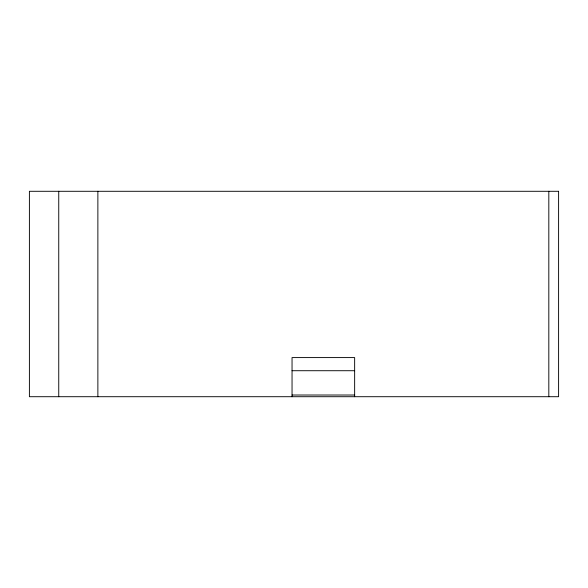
<?xml version="1.0" encoding="UTF-8"?>
<svg xmlns="http://www.w3.org/2000/svg" width="588" height="588" viewBox="0 0 588 588"><rect width="100%" height="100%" fill="white"/><g stroke="black" fill="none" stroke-linecap="round" stroke-linejoin="round"><path stroke-width="0.88" d="M292.045 370.719L354.645 370.719M292.045 395.018L354.645 395.018M548.817 191.291L548.817 396.709M354.645 396.709L354.645 357.585L292.045 357.585L292.045 396.709M97.873 191.291L97.873 396.709M58.749 191.291L58.749 396.709M558.6 191.291L29.4 191.291L29.4 396.709L558.6 396.709L558.6 191.291"/></g></svg>
